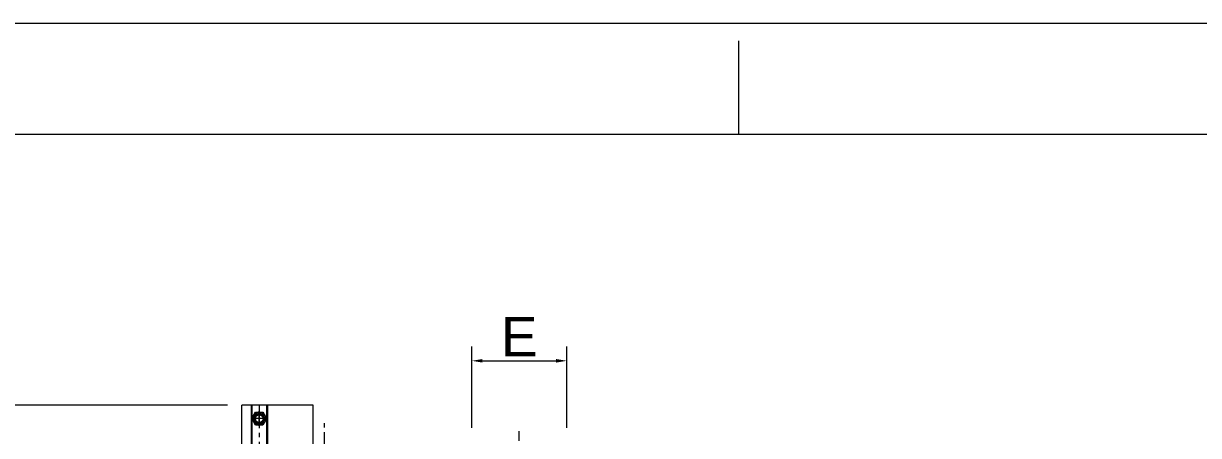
# Model space of a CAD drawing. Header units: inches. Extents: x 0 to 22015, y 0 to 16774.
# Drawn here: x 2494 to 7437, y 15042 to 16774 of the extents above; entities that cross this region are included whole.
import ezdxf
from ezdxf.enums import TextEntityAlignment as Align

# ---------------------------------------------------------------- set-up
doc = ezdxf.new("R2010")
doc.units = ezdxf.units.IN
doc.header["$MEASUREMENT"] = 0
doc.linetypes.add('CENTER', pattern=[50.8, 31.75, -6.35, 6.35, -6.35])
doc.linetypes.add('EB_DASH', pattern=[6, 3, -3])
doc.layers.get('Defpoints').update_dxf_attribs({"lineweight": 5})
for name, color, linetype, lineweight in [('CAXA0', 7, 'Continuous', 5), ('CAXA1', 5, 'CENTER', 5), ('CAXA2', 6, 'EB_DASH', 5), ('Title Block', 7, 'Continuous', 5)]:
    doc.layers.add(name, color=color, linetype=linetype, lineweight=lineweight)
doc.styles.add('ACANSTS', font='romans.shx', dxfattribs={"height": 1})
doc.styles.add('Roman', font='arial.ttf')
doc.styles.get("Standard").update_dxf_attribs({"font": 'arial.ttf'})
doc.dimstyles.new('ISO-25', dxfattribs={"dimscale": 30, "dimtxt": 1.5, "dimasz": 1.5, "dimexe": 2, "dimexo": 2, "dimtad": 1, "dimtih": 1, "dimtoh": 1, "dimdec": 1, "dimlfac": 0.03937, "dimdsep": 46, "dimtxsty": 'Standard', "dimcen": 2.5, "dimclrd": 7, "dimclre": 7, "dimclrt": 7, "dimadec": 0, "dimazin": 0, "dimtfac": 1, "dimtdec": 1, "dimtmove": 0, "dimatfit": 3, "dimfxl": 1, "dimlwd": 5, "dimlwe": 5, "dimarcsym": 0})

# ---------------------------------------------------------------- blocks, each defined once
blk = doc.blocks.new('*D39')
at = {"color": 7, "linetype": 'Continuous', "lineweight": 5, "transparency": 16777216}
for p, q in [((3352.3, 15169.5), (2023, 15169.5)), ((2083, 15124.5), (2083, 13951.1)), ((2083, 12388.5), (2083, 13745)), ((3060.9, 12343.5), (2023, 12343.5))]:
    blk.add_line(p, q, dxfattribs=at)
at = {"color": 7, "transparency": 16777216}
for points in [[(2075.5, 15124.5), (2090.5, 15124.5), (2083, 15169.5)], [(2075.5, 12388.5), (2090.5, 12388.5), (2083, 12343.5)]]:
    blk.add_solid(points, dxfattribs=at)
at = {"layer": 'Defpoints', "color": 0, "transparency": 16777216}
for p in [(2083, 15169.5), (3412.3, 15169.5), (3120.9, 12343.5)]:
    blk.add_point(p, dxfattribs=at)
at = {"color": 7, "lineweight": 5, "transparency": 16777216, "insert": (2083, 13848), "char_height": 165, "attachment_point": 5, "style": 'Roman'}
blk.add_mtext('111.3', dxfattribs=at)
blk = doc.blocks.new('*D36')
at = {"color": 7, "linetype": 'Continuous', "lineweight": 5, "transparency": 16777216}
for p, q in [((4379.9, 15074.3), (4379.9, 15416.3)), ((4779.9, 15074.3), (4779.9, 15416.3)), ((4424.9, 15356.3), (4734.9, 15356.3))]:
    blk.add_line(p, q, dxfattribs=at)
at = {"color": 7, "transparency": 16777216}
for points in [[(4424.9, 15363.8), (4424.9, 15348.8), (4379.9, 15356.3)], [(4734.9, 15363.8), (4734.9, 15348.8), (4779.9, 15356.3)]]:
    blk.add_solid(points, dxfattribs=at)
at = {"layer": 'Defpoints', "color": 0, "transparency": 16777216}
for p in [(4779.9, 15356.3), (4379.9, 15014.3), (4779.9, 15014.3)]:
    blk.add_point(p, dxfattribs=at)
at = {"color": 7, "lineweight": 5, "transparency": 16777216, "insert": (4579.9, 15457.6), "char_height": 165, "attachment_point": 5, "style": 'Roman'}
blk.add_mtext('E', dxfattribs=at)
blk = doc.blocks.new('LONE STAR BLOWER TITLE BLOCK (SIZE A)')
at = {"layer": 'Title Block', "lineweight": 15}
for p, q in [((23.625, 18), (0, 18)), ((5.9062, 17.5), (5.9062, 17.9219)), ((23.125, 17.5), (0.5, 17.5)), ((23.125, 17.5), (0.5, 17.5))]:
    blk.add_line(p, q, dxfattribs=at)
at = {"layer": 'Title Block', "lineweight": 15, "style": 'ACANSTS'}
for tag, p, height in [('DRAWN_BY', (14.7817, 2.2896), 0.135), ('DRAWN_DATE', (15.8526, 2.3021), 0.135), ('DRAWING_SUBTITLE', (17.7236, 1.9768), 0.2025), ('CHECKED_BY', (14.804, 1.9438), 0.135), ('CHECK_DATE', (15.8339, 1.9487), 0.135), ('DRAWING_SUBTITLE', (17.7211, 1.5494), 0.2025), ('ENGINEER', (14.7979, 1.6123), 0.135), ('ENG_DATE', (15.8249, 1.6112), 0.135), ('MANUFACTURING', (14.7936, 1.2748), 0.135), ('MFG_DATE', (15.826, 1.2778), 0.135), ('CONTROL', (14.7936, 0.9373), 0.135), ('CONTROL_DATE', (15.826, 0.9403), 0.135), ('CAGE_CODE', (17.9275, 0.9163), 0.135), ('MODEL_FILE_NAME', (9.0607, 0.6111), 0.135), ('APPROVED_BY', (14.7823, 0.5726), 0.135), ('APPROVAL_DATE', (15.8177, 0.5698), 0.135)]:
    blk.add_attdef(tag, p, '', height=height, dxfattribs=at)
at = {"layer": 'Title Block', "lineweight": 15, "style": 'Roman', "flags": 8}
for tag, height, p in [('DWG_NUMBER', 0.2812, (19.0664, 1.1474)), ('SCALE', 0.135, (18.1035, 0.7041)), ('SHEETNUMBER', 0.135, (21.2556, 0.7041)), ('TOTA_SHEETS', 0.135, (21.8939, 0.7016))]:
    blk.add_attdef(tag, text='', height=height, dxfattribs=at).set_placement(p, align=Align.TOP_LEFT)
at = {"layer": 'Title Block', "lineweight": 15, "style": 'ACANSTS'}
blk.add_attdef('REVISION', text='', height=0.135, dxfattribs=at).set_placement((22.8495, 0.8933), align=Align.CENTER)

msp = doc.modelspace()

# ---------------------------------------------------------------- linework, layer by layer
at = {"layer": 'CAXA0', "color": 7, "linetype": 'Continuous', "lineweight": 5}
for p, q in [((3712.32, 15169.47), (3412.32, 15169.47)), ((3412.32, 14443.47), (3412.32, 15169.47)), ((3451.47, 15169.47), (3451.47, 14443.19)), ((3454.79, 15113.2), (3470.38, 15140.2)), ((3455.47, 15169.47), (3455.47, 14443.19)), ((3470.38, 15140.2), (3501.56, 15140.2)), ((3501.56, 15140.2), (3517.14, 15113.2)), ((3516.47, 15169.47), (3516.47, 14443.19)), ((3520.47, 15169.47), (3520.47, 14443.19)), ((3712.32, 14923.47), (3712.32, 15169.47)), ((3470.38, 15086.2), (3454.79, 15113.2)), ((3501.56, 15086.2), (3470.38, 15086.2)), ((3517.14, 15113.2), (3501.56, 15086.2))]:
    msp.add_line(p, q, dxfattribs=at)
for centre, radius in [((3485.97, 15113.2), 26.5), ((3485.97, 15113.23), 19.5), ((3485.97, 15113.2), 16)]:
    msp.add_circle(centre, radius, dxfattribs=at)
at = {"layer": 'CAXA1', "linetype": 'CENTER', "lineweight": 5, "ltscale": 3}
for p, q in [((3485.97, 15168.19), (3485.97, 14429.79)), ((3485.97, 15082.44), (3485.97, 15144.02)), ((3520.47, 15113.2), (3451.47, 15113.2)), ((3520.37, 15113.2), (3452.41, 15113.2)), ((3760.85, 14199.69), (3760.85, 15093.64)), ((4579.87, 13344.14), (4579.87, 15060.08))]:
    msp.add_line(p, q, dxfattribs=at)
at = {"layer": 'CAXA2', "color": 7, "linetype": 'EB_DASH', "lineweight": 5}
for radius in [24, 22.9]:
    msp.add_circle((3485.97, 15113.2), radius, dxfattribs=at)

# ---------------------------------------------------------------- block references
at = {"xscale": 931.8648284389766, "yscale": 931.8648284389766, "zscale": 931.8648284389766}
msp.add_blockref('LONE STAR BLOWER TITLE BLOCK (SIZE A)', (0.07, 0.08), dxfattribs=at)

# ---------------------------------------------------------------- dimensions: what is measured, and where the dimension line sits
at = {"color": 7, "lineweight": 5}
dim = msp.add_linear_dim(base=(4779.87, 15356.32), p1=(4379.87, 15014.31), p2=(4779.87, 15014.31), text='E', dimstyle='ISO-25', override={"dimtxt": 5.5, "dimpost": '\\X', "dimtxsty": 'Roman', "dimtmove": 1}, dxfattribs=at)
dim.commit()
dim.dimension.update_dxf_attribs({"geometry": '*D36', "text_midpoint": (4579.87, 15356.32), "dimtype": 160})
dim = msp.add_linear_dim(base=(2083, 15169.47), p1=(3120.85, 12343.47), p2=(3412.32, 15169.47), angle=90, dimstyle='ISO-25', override={"dimtxt": 5.5, "dimpost": '\\X', "dimtxsty": 'Roman', "dimtmove": 1}, dxfattribs=at)
dim.commit()
dim.dimension.update_dxf_attribs({"geometry": '*D39', "text_midpoint": (2083, 13848.03), "dimtype": 160})

doc.saveas('drawing.dxf')
